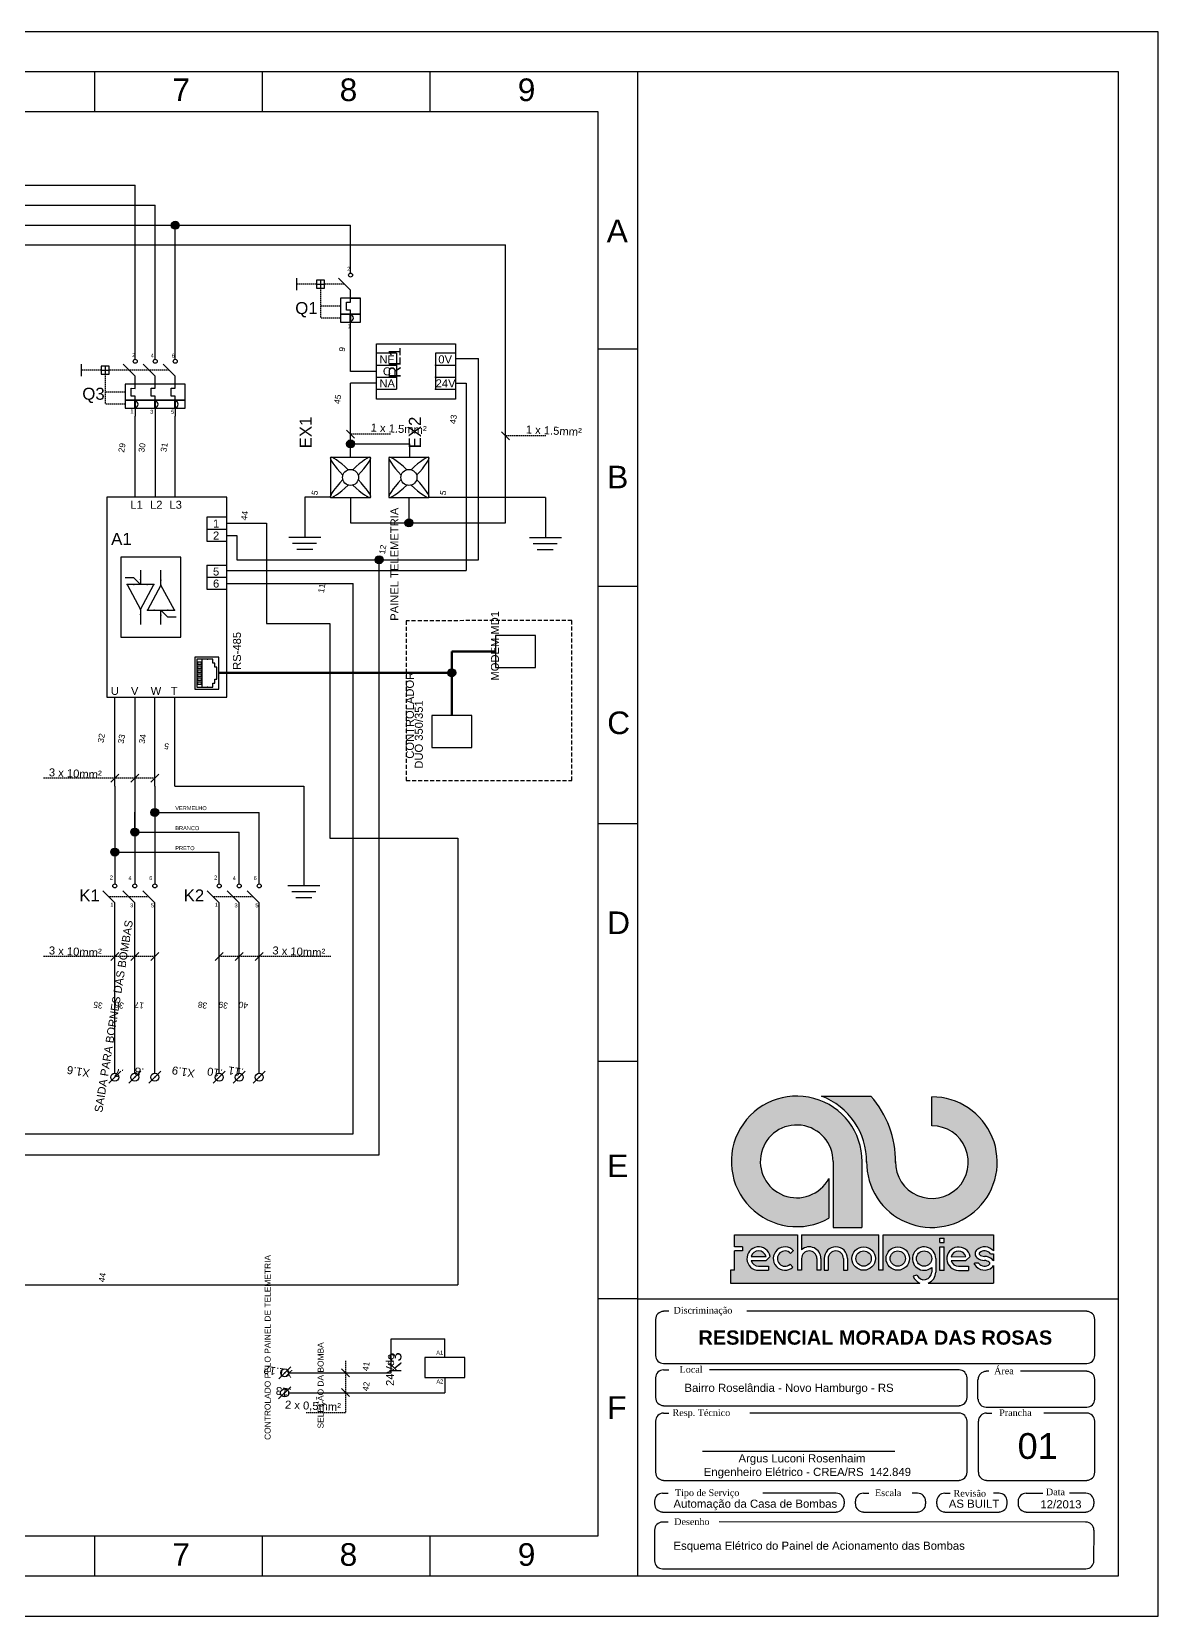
# Model space of a CAD drawing. Header units: millimetres. Extents: x 100 to 940, y 100 to 694.
# Drawn here: x 518 to 940, y 100 to 694 of the extents above; entities that cross this region are included whole.
import ezdxf
from ezdxf.enums import TextEntityAlignment as Align

# ---------------------------------------------------------------- set-up
doc = ezdxf.new("R2010")
doc.units = ezdxf.units.MM
doc.linetypes.add('DASHED', pattern=[0.75, 0.5, -0.25])
doc.layers.add('selo', color=7, linetype='Continuous')
doc.styles.add('Annotative', font='Arial Regular.ttf')
doc.styles.add('Notes', font='Arial Regular.ttf', dxfattribs={"height": 3})
doc.styles.get("Standard").update_dxf_attribs({"font": 'Arial Regular.ttf'})

msp = doc.modelspace()

# ---------------------------------------------------------------- hatches: boundary and pattern name
for points in [[(573.24, 621.39, 1), (570.24, 621.39, 1)], [(638.91, 539.45, 1), (635.91, 539.45, 1)], [(660.8, 509.85, 1), (657.8, 509.85, 1)], [(649.62, 495.99, 1), (646.62, 495.99, 1)], [(676.82, 453.65, 1), (673.82, 453.65, 1)], [(565.6, 401.3, 1), (562.6, 401.3, 1)], [(558.1, 393.94, 1), (555.1, 393.94, 1)], [(550.6, 386.44, 1), (547.6, 386.44, 1)]]:
    msp.add_hatch(color=256).paths.add_polyline_path(points)
at = {"layer": 'selo'}
h = msp.add_hatch(color=256, dxfattribs=at)
h.dxf.hatch_style = 1
h.paths.add_polyline_path([(832.33, 294.98), (813.8, 294.98, -0.314958), (830.72, 270.21, 2.411144), (855.21, 294.7), (855.21, 283.86, -2.45129), (841.58, 270.52, 0.182443)])
h.paths.add_polyline_path([(835.35, 243.04), (806.37, 243.04), (806.37, 237.41, -0.642986), (813.63, 234.09), (813.63, 229.71), (812.12, 229.71), (812.12, 234.09, 1), (806.37, 234.09), (806.37, 229.71), (804.86, 229.71), (804.86, 243.04), (781.24, 243.04), (781.24, 238.48), (784.26, 238.48), (784.26, 236.97), (781.23, 236.97), (781.23, 229.71), (779.69, 229.71), (779.69, 224.92), (850.67, 224.92, -0.214084), (848.15, 227.48), (849.6, 227.91, 0.821242), (855.14, 229.01), (855.14, 230.78, -4.60202), (856.65, 234.09), (856.65, 229.01, -0.309238), (853.85, 224.92), (878.25, 224.92), (878.25, 231.45, -0.100697), (877.78, 230.83, -0.45988), (871.2, 231.81), (871.2, 232.32), (872.69, 232.32, 0.427074), (876.81, 232, 0.410877), (876.82, 232.63, 0.186203), (874.92, 233.36, -0.181325), (872.05, 234.44, -0.458616), (872.04, 237.41, -0.41774), (878.25, 236.93), (878.25, 243.04), (836.89, 243.04), (836.89, 229.71), (835.35, 229.71)])
h.paths.add_polyline_path([(834.02, 234.09, -1), (825.25, 234.09, -1)], flags=16)
h.paths.add_polyline_path([(832.51, 234.09, -1), (826.76, 234.09, -1)], flags=0)
h.paths.add_polyline_path([(846.79, 234.09, -1), (838.03, 234.09, -1)], flags=16)
h.paths.add_polyline_path([(845.28, 234.09, -1), (839.54, 234.09, -1)], flags=0)
h.paths.add_polyline_path([(823.59, 234.09), (823.59, 229.71), (822.08, 229.71), (822.08, 234.09, 1), (816.33, 234.09), (816.33, 229.71), (814.82, 229.71), (814.82, 234.09, -1)], flags=16)
h.paths.add_polyline_path([(858.22, 241.69), (859.76, 241.69), (859.76, 240.17), (858.22, 240.17)], flags=16)
h.paths.add_polyline_path([(858.22, 238.48), (859.76, 238.48), (859.76, 229.67), (858.22, 229.67)], flags=16)
h.paths.add_polyline_path([(869.47, 234.88), (867.94, 233.3), (862.39, 233.3, 0.338023), (865.17, 231.18), (868.91, 231.18), (868.91, 229.67), (865.17, 229.67, -2.123663)], flags=16)
h.paths.add_polyline_path([(862.38, 234.78, -0.767778), (867.94, 234.81)], flags=0)
h.paths.add_polyline_path([(803.38, 237.05), (802.27, 236.02, 2.414214), (802.1, 231.96), (803.12, 230.85, -2.414214)], flags=16)
h.paths.add_polyline_path([(794.59, 234.92), (793.05, 233.34), (787.51, 233.34, 0.338023), (790.28, 231.22), (794.03, 231.22), (794.03, 229.71), (790.28, 229.71, -2.123663)], flags=16)
h.paths.add_polyline_path([(793.05, 234.85), (787.5, 234.82, -0.767778)], flags=0)
h.paths.add_polyline_path([(826.76, 234.09, 1), (832.51, 234.09, 1)], flags=0)
h.paths.add_polyline_path([(845.28, 234.09, 1), (839.54, 234.09, 1)], flags=0)
h.paths.add_polyline_path([(849.39, 234.09, 1), (855.14, 234.09, 1)], flags=17)
h.paths.add_polyline_path([(867.94, 234.81, 0.767778), (862.38, 234.78)], flags=0)
h.paths.add_polyline_path([(874.9, 234.87, -0.181325), (877.77, 233.8, -0.101013), (878.25, 233.18), (878.25, 235.92), (877.13, 235.92, 0.427074), (873.01, 236.24, 0.410877), (873, 235.61, 0.186203)], flags=17)
h.paths.add_polyline_path([(793.05, 234.85, 0.767778), (787.5, 234.82)], flags=0)
h = msp.add_hatch(color=256, dxfattribs=at)
h.dxf.hatch_style = 1
h.paths.add_polyline_path([(816.57, 249.21), (816.57, 264.06, -8.182778), (818.19, 270.43), (818.19, 245.77), (829, 245.77), (829, 270.37, 3.718524)])
h = msp.add_hatch(color=256, dxfattribs=at)
h.dxf.hatch_style = 1
h.paths.add_polyline_path([(787.5, 234.82), (793.05, 234.85, 0.767778)])
h.paths.add_polyline_path([(826.76, 234.09, 1), (832.51, 234.09, 1)])
h.paths.add_polyline_path([(839.54, 234.09, 1), (845.28, 234.09, 1)])
h.paths.add_polyline_path([(862.38, 234.78), (867.94, 234.81, 0.767778)])

# ---------------------------------------------------------------- linework, layer by layer
for p, q in [((541.67, 664), (541.67, 679)), ((604.44, 664), (604.44, 679)), ((667.22, 664), (667.22, 679)), ((745, 115), (745, 679)), ((196.39, 636.39), (556.74, 636.39)), ((556.74, 574.14), (556.74, 636.39)), ((203.89, 628.89), (564.24, 628.89)), ((564.24, 574.14), (564.24, 628.89)), ((211.39, 621.39), (637.41, 621.39)), ((571.74, 574.14), (571.74, 621.39)), ((637.41, 603.46), (637.41, 621.39)), ((218.89, 614.05), (695.52, 614.05)), ((695.52, 509.85), (695.52, 614.05)), ((637.41, 603.46), (637.41, 606.46)), ((637.41, 603.46), (637.41, 606.46)), ((617.16, 601.6), (617.16, 597.1)), ((626.16, 600.85), (626.16, 597.85)), ((637.41, 597.1), (632.91, 601.6)), ((624.66, 599.35), (627.66, 599.35)), ((637.41, 594.1), (637.41, 597.1)), ((637.41, 592.58), (637.41, 594.1)), ((637.41, 594.1), (641.16, 594.1)), ((635.91, 589.6), (635.91, 592.6)), ((635.91, 592.6), (637.41, 592.58)), ((637.41, 589.6), (635.91, 589.6)), ((637.41, 588.1), (637.41, 589.6)), ((637.41, 582.1), (637.41, 585.1)), ((637.41, 566.57), (637.41, 582.1)), ((556.74, 571.14), (556.74, 574.14)), ((564.24, 571.14), (564.24, 574.14)), ((571.74, 571.14), (571.74, 574.14)), ((654.69, 573.49), (647.19, 573.49)), ((654.69, 573.49), (654.69, 559.99)), ((676.78, 573.49), (669.28, 573.49)), ((669.28, 573.49), (669.28, 559.99)), ((676.78, 573.49), (676.78, 559.99)), ((676.78, 571.39), (685.34, 571.39)), ((685.34, 495.99), (685.34, 571.39)), ((745, 575), (730, 575)), ((536.49, 569.28), (536.49, 564.78)), ((543.99, 567.03), (546.99, 567.03)), ((545.49, 568.53), (545.49, 565.53)), ((556.74, 564.78), (552.24, 569.28)), ((556.74, 561.78), (556.74, 564.78)), ((564.24, 564.78), (559.74, 569.28)), ((564.24, 561.78), (564.24, 564.78)), ((571.74, 564.78), (567.24, 569.28)), ((571.74, 561.78), (571.74, 564.78)), ((647.19, 566.57), (637.41, 566.57)), ((647.19, 568.99), (654.69, 568.99)), ((647.19, 564.49), (654.69, 564.49)), ((669.28, 568.99), (676.78, 568.99)), ((669.28, 564.49), (676.78, 564.49)), ((555.24, 557.28), (555.24, 560.28)), ((555.24, 560.28), (556.74, 560.26)), ((556.74, 560.26), (556.74, 561.78)), ((562.74, 557.28), (562.74, 560.28)), ((562.74, 560.28), (564.24, 560.28)), ((564.24, 560.28), (564.24, 561.78)), ((570.24, 557.28), (570.24, 560.28)), ((570.24, 560.28), (571.74, 560.28)), ((571.74, 560.28), (571.74, 561.78)), ((637.41, 534.39), (637.41, 562.26)), ((647.19, 562.26), (637.41, 562.26)), ((647.19, 559.99), (654.69, 559.99)), ((669.28, 559.99), (676.78, 559.99)), ((676.78, 562.15), (680.78, 562.15)), ((680.78, 562.15), (680.78, 491.93)), ((556.74, 557.28), (555.24, 557.28)), ((556.74, 555.78), (556.74, 557.28)), ((556.74, 552.78), (556.74, 549.78)), ((564.24, 557.28), (562.74, 557.28)), ((564.24, 555.78), (564.24, 557.28)), ((564.24, 552.78), (564.24, 549.78)), ((571.74, 557.28), (570.24, 557.28)), ((571.74, 555.78), (571.74, 557.28)), ((571.74, 552.78), (571.74, 549.78)), ((556.74, 519.45), (556.74, 549.78)), ((564.24, 549.78), (564.24, 519.45)), ((571.74, 519.45), (571.74, 549.78)), ((635.91, 544.64), (638.91, 541.64)), ((694.02, 543.93), (697.02, 540.93)), ((637.41, 539.45), (659.44, 539.45)), ((659.44, 539.45), (659.44, 534.39)), ((629.86, 519.49), (620.3, 519.49)), ((620.3, 519.49), (620.3, 504.49)), ((637.41, 519.39), (637.41, 509.85)), ((659.3, 519.39), (659.3, 509.85)), ((710.41, 519.39), (666.8, 519.39)), ((710.41, 519.39), (710.41, 504.39)), ((591.07, 511.95), (583.57, 511.95)), ((583.57, 511.95), (583.57, 502.95)), ((583.57, 507.45), (591.07, 507.45)), ((591.07, 509.76), (605.95, 509.76)), ((591.07, 505.13), (594.79, 505.13)), ((594.79, 505.13), (594.79, 495.99)), ((605.95, 509.76), (605.95, 472.06)), ((637.41, 509.85), (695.52, 509.85)), ((583.57, 502.95), (591.07, 502.95)), ((614.3, 504.49), (626.3, 504.49)), ((615.72, 502.24), (624.72, 502.24)), ((617.24, 499.99), (623.24, 499.99)), ((704.41, 504.39), (716.41, 504.39)), ((705.84, 502.14), (714.84, 502.14)), ((707.35, 499.89), (713.35, 499.89)), ((583.57, 493.95), (591.07, 493.95)), ((583.57, 493.95), (583.57, 484.95)), ((594.79, 495.99), (685.34, 495.99)), ((648.12, 272.98), (648.12, 495.99)), ((556.23, 489.26), (553.01, 489.26)), ((558.72, 486.76), (556.23, 489.26)), ((558.72, 492.14), (558.72, 486.76)), ((566.41, 486.51), (566.41, 492.14)), ((583.57, 489.45), (591.07, 489.45)), ((591.07, 491.93), (680.78, 491.93)), ((591.07, 487.08), (638.34, 487.08)), ((638.34, 280.82), (638.34, 487.08)), ((563.72, 486.76), (553.72, 486.76)), ((553.72, 486.76), (558.72, 477.39)), ((558.72, 477.39), (563.72, 486.76)), ((566.41, 486.51), (561.41, 477.14)), ((571.41, 477.14), (566.41, 486.51)), ((583.57, 484.95), (591.07, 484.95)), ((745, 486), (730, 486)), ((558.72, 477.39), (558.72, 471.76)), ((561.41, 477.14), (571.41, 477.14)), ((566.41, 471.76), (566.41, 477.14)), ((566.41, 477.14), (568.9, 474.65)), ((568.9, 474.65), (572.12, 474.65)), ((605.95, 472.06), (629.66, 472.06)), ((629.66, 472.06), (629.66, 391.69)), ((585.82, 458.7), (579.82, 458.7)), ((579.82, 458.7), (579.82, 448.2)), ((581.82, 448.2), (581.82, 458.7)), ((585.82, 457.2), (585.82, 458.7)), ((586.57, 457.2), (585.82, 457.2)), ((586.57, 455.7), (586.57, 457.2)), ((587.32, 455.7), (586.57, 455.7)), ((587.32, 451.2), (587.32, 455.7)), ((579.82, 448.2), (585.82, 448.2)), ((585.82, 448.2), (585.82, 449.7)), ((585.82, 449.7), (586.57, 449.7)), ((586.57, 449.7), (586.57, 451.2)), ((586.57, 451.2), (587.32, 451.2)), ((549.1, 411.14), (549.1, 444.45)), ((556.6, 444.45), (556.6, 411.14)), ((564.1, 411.14), (564.1, 444.45)), ((571.6, 411.14), (571.6, 444.45)), ((550.6, 415.6), (547.6, 412.6)), ((549.1, 411.14), (549.1, 374.52)), ((558.1, 415.6), (555.1, 412.6)), ((556.6, 411.14), (556.6, 374.52)), ((565.6, 415.6), (562.6, 412.6)), ((564.1, 411.14), (564.1, 374.52)), ((571.6, 411.14), (619.94, 411.14)), ((619.94, 411.14), (619.94, 373.87)), ((556.6, 393.94), (556.6, 401.44)), ((564.1, 401.32), (603.21, 401.32)), ((603.21, 374.52), (603.21, 401.32)), ((556.6, 393.94), (595.71, 393.94)), ((595.71, 374.52), (595.71, 393.94)), ((745, 397), (730, 397)), ((549.1, 386.44), (588.21, 386.44)), ((588.21, 374.52), (588.21, 386.44)), ((629.66, 391.69), (677.61, 391.69)), ((677.61, 391.69), (677.61, 224.23)), ((549.1, 367.39), (544.6, 371.89)), ((556.6, 367.39), (552.1, 371.89)), ((564.1, 367.39), (559.6, 371.89)), ((588.21, 367.39), (583.71, 371.89)), ((595.71, 367.39), (591.21, 371.89)), ((603.21, 367.39), (598.71, 371.89)), ((613.94, 373.87), (625.94, 373.87)), ((615.37, 371.62), (624.37, 371.62)), ((616.88, 369.37), (622.88, 369.37)), ((549.1, 303.53), (549.1, 367.39)), ((556.6, 303.53), (556.6, 367.39)), ((564.1, 303.53), (564.1, 367.39)), ((588.21, 303.53), (588.21, 367.39)), ((595.71, 303.53), (595.71, 367.39)), ((603.21, 303.53), (603.21, 367.39)), ((550.6, 348.86), (547.6, 345.86)), ((558.1, 348.86), (555.1, 345.86)), ((565.6, 348.86), (562.6, 345.86)), ((589.71, 348.86), (586.71, 345.86)), ((597.21, 348.86), (594.21, 345.86)), ((604.71, 348.86), (601.71, 345.86)), ((546.85, 299.78), (551.35, 304.28)), ((554.35, 299.78), (558.85, 304.28)), ((561.85, 299.78), (566.35, 304.28)), ((585.96, 299.78), (590.46, 304.28)), ((593.46, 299.78), (597.96, 304.28)), ((600.96, 299.78), (605.46, 304.28)), ((745, 308), (730, 308)), ((502.63, 280.82), (638.34, 280.82)), ((494.94, 272.98), (648.12, 272.98)), ((442.22, 224.23), (677.61, 224.23)), ((745, 219), (730, 219)), ((652.67, 191.25), (652.67, 203.96)), ((652.67, 203.96), (672.77, 203.96)), ((672.77, 197.04), (672.77, 203.96)), ((610.5, 189.04), (615.06, 193.47)), ((614.28, 191.25), (652.67, 191.25)), ((634.04, 192.75), (637.04, 189.75)), ((610.45, 181.54), (615.01, 185.97)), ((634.04, 185.41), (637.04, 182.41)), ((672.77, 189.54), (672.77, 183.75)), ((614.23, 183.75), (672.77, 183.75)), ((541.67, 115), (541.67, 130)), ((604.44, 115), (604.44, 130)), ((667.22, 115), (667.22, 130))]:
    msp.add_line(p, q)
at = {"linetype": 'DASHED'}
for p, q in [((624.66, 599.35), (617.16, 599.35)), ((626.16, 597.85), (626.16, 586.6)), ((635.16, 599.35), (627.66, 599.35)), ((633.66, 591.1), (626.16, 591.1)), ((633.66, 586.6), (626.16, 586.6)), ((543.99, 567.03), (536.49, 567.03)), ((545.49, 565.53), (545.49, 554.28)), ((569.49, 567.03), (546.99, 567.03)), ((552.99, 558.78), (545.49, 558.78)), ((552.99, 554.28), (545.49, 554.28)), ((652.41, 543.14), (637.41, 543.14)), ((710.52, 542.43), (695.52, 542.43)), ((564.1, 414.1), (522.34, 414.1)), ((561.85, 369.64), (546.85, 369.64)), ((600.96, 369.64), (585.96, 369.64)), ((564.1, 347.36), (522.34, 347.36)), ((629.98, 347.36), (588.21, 347.36)), ((635.54, 195.75), (635.54, 176.25)), ((635.54, 176.25), (620.54, 176.25))]:
    msp.add_line(p, q, dxfattribs=at)
at = {"lineweight": 40}
for p, q in [((637.41, 585.1), (637.41, 588.1)), ((556.74, 552.78), (556.74, 555.78)), ((564.24, 552.78), (564.24, 555.78)), ((571.74, 552.78), (571.74, 555.78))]:
    msp.add_line(p, q, dxfattribs=at)
at = {"lineweight": 50}
for p, q in [((675.32, 437.65), (675.32, 461.57)), ((691.75, 461.57), (675.32, 461.57)), ((588.07, 453.65), (615.26, 453.65)), ((675.32, 453.65), (615.26, 453.65))]:
    msp.add_line(p, q, dxfattribs=at)
for points in [[(100, 100), (940, 100), (940, 693.94), (100, 693.94)], [(150, 679), (925, 679), (925, 115), (150, 115)], [(165, 664), (730, 664), (730, 130), (165, 130)], [(624.66, 597.85), (627.66, 597.85), (627.66, 600.85), (624.66, 600.85)], [(633.66, 588.1), (641.16, 588.1), (641.16, 594.09), (633.66, 594.1)], [(633.66, 585.1), (641.16, 585.1), (641.16, 588.1), (633.66, 588.1)], [(647.19, 576.93), (676.78, 576.93), (676.78, 556.2), (647.19, 556.2)], [(543.99, 565.53), (546.99, 565.53), (546.99, 568.53), (543.99, 568.53)], [(552.99, 555.78), (575.49, 555.78), (575.49, 561.78), (552.99, 561.78)], [(552.99, 552.78), (575.49, 552.78), (575.49, 555.78), (552.99, 555.78)], [(629.91, 519.39), (644.91, 519.39), (644.91, 534.39), (629.91, 534.39)], [(651.8, 519.39), (666.8, 519.39), (666.8, 534.39), (651.8, 534.39)], [(546.07, 444.45), (591.07, 444.45), (591.07, 519.45), (546.07, 519.45)], [(551.32, 466.95), (573.82, 466.95), (573.82, 496.95), (551.32, 496.95)], [(691.75, 455.57), (706.75, 455.57), (706.75, 467.57), (691.75, 467.57)], [(588.07, 447.45), (588.07, 459.45), (579.07, 459.45), (579.07, 447.45)], [(581.53, 456.83), (581.53, 457.58), (580.03, 457.58), (580.03, 456.83)], [(581.53, 455.33), (581.53, 456.08), (580.03, 456.08), (580.03, 455.33)], [(581.53, 455.33), (581.53, 456.08), (580.03, 456.08), (580.03, 455.33)], [(581.53, 453.83), (581.53, 454.58), (580.03, 454.58), (580.03, 453.83)], [(581.53, 453.83), (581.53, 454.58), (580.03, 454.58), (580.03, 453.83)], [(581.53, 453.83), (581.53, 454.58), (580.03, 454.58), (580.03, 453.83)], [(581.53, 452.33), (581.53, 453.08), (580.03, 453.08), (580.03, 452.33)], [(581.53, 452.33), (581.53, 453.08), (580.03, 453.08), (580.03, 452.33)], [(581.53, 452.33), (581.53, 453.08), (580.03, 453.08), (580.03, 452.33)], [(581.53, 452.33), (581.53, 453.08), (580.03, 453.08), (580.03, 452.33)], [(581.53, 450.83), (581.53, 451.58), (580.03, 451.58), (580.03, 450.83)], [(581.53, 450.83), (581.53, 451.58), (580.03, 451.58), (580.03, 450.83)], [(581.53, 450.83), (581.53, 451.58), (580.03, 451.58), (580.03, 450.83)], [(581.53, 449.33), (581.53, 450.08), (580.03, 450.08), (580.03, 449.33)], [(581.53, 449.33), (581.53, 450.08), (580.03, 450.08), (580.03, 449.33)], [(667.82, 425.65), (682.82, 425.65), (682.82, 437.65), (667.82, 437.65)], [(665.27, 189.54), (680.27, 189.54), (680.27, 197.04), (665.27, 197.04)]]:
    msp.add_lwpolyline(points, close=True)
at = {"linetype": 'DASHED', "ltscale": 3}
msp.add_lwpolyline([(658.3, 413.25), (720.31, 413.25), (720.31, 473.25), (658.3, 473.15)], close=True, dxfattribs=at)
for centre, radius in [((571.74, 621.39), 1.5), ((637.41, 602.71), 0.75), ((556.74, 570.39), 0.75), ((564.24, 570.39), 0.75), ((571.74, 570.39), 0.75), ((637.41, 539.45), 1.5), ((637.41, 526.89), 3), ((659.3, 526.89), 3), ((659.3, 509.85), 1.5), ((648.12, 495.99), 1.5), ((675.32, 453.65), 1.5), ((564.1, 401.3), 1.5), ((556.6, 393.94), 1.5), ((549.1, 386.44), 1.5), ((549.1, 373.77), 0.75), ((556.6, 373.77), 0.75), ((564.1, 373.77), 0.75), ((588.21, 373.77), 0.75), ((595.71, 373.77), 0.75), ((603.21, 373.77), 0.75), ((549.1, 302.03), 1.5), ((556.6, 302.03), 1.5), ((564.1, 302.03), 1.5), ((588.21, 302.03), 1.5), ((595.71, 302.03), 1.5), ((603.21, 302.03), 1.5), ((612.78, 191.25), 1.5), ((612.73, 183.75), 1.5)]:
    msp.add_circle(centre, radius)
for centre in [(637.41, 586.6), (556.74, 554.28), (564.24, 554.28), (571.74, 554.28)]:
    msp.add_arc(centre, 1.12, 270, 90)
for centre, major_axis, start_param, end_param in [((637.41, 526.89), (7.5, -7.5), 8.104015, 10.745541), ((637.41, 526.89), (-7.5, -7.5), 1.820829, 4.462356), ((659.3, 526.89), (7.5, -7.5), 8.104015, 10.745541), ((659.3, 526.89), (-7.5, -7.5), 1.820829, 4.462356), ((637.41, 526.89), (-7.5, -7.5), 4.962422, 7.603949), ((637.41, 526.89), (7.5, -7.5), 4.962422, 7.603949), ((659.3, 526.89), (-7.5, -7.5), 4.962422, 7.603949), ((659.3, 526.89), (7.5, -7.5), 4.962422, 7.603949)]:
    msp.add_ellipse(centre, major_axis=major_axis, ratio=0.141421, start_param=start_param, end_param=end_param)
for p in [(647.19, 568.99), (647.19, 564.49), (669.28, 568.99), (669.28, 564.49), (647.19, 559.99), (669.28, 559.99), (558.72, 488.64), (566.41, 488.39), (553.72, 486.76), (556.22, 486.76), (556.22, 486.76), (561.22, 486.76), (561.22, 486.76), (563.72, 486.76), (566.41, 486.51), (558.72, 477.39), (558.72, 475.51), (561.41, 477.14), (563.91, 477.14), (563.91, 477.14), (566.41, 475.26), (568.91, 477.14), (568.91, 477.14), (571.41, 477.14), (581.82, 458.7), (583.82, 458.7), (581.82, 448.2), (583.82, 448.2), (556.6, 302.03), (564.1, 302.03), (595.71, 302.03), (603.21, 302.03), (612.78, 191.25), (612.73, 183.75)]:
    msp.add_point(p)
at = {"layer": 'selo'}
for p, q in [((813.8, 294.98), (832.33, 294.98)), ((855.21, 283.86), (855.21, 294.7)), ((818.19, 270.43), (818.19, 245.77)), ((829, 270.37), (829, 245.77)), ((816.57, 264.06), (816.57, 249.21)), ((818.19, 245.77), (829, 245.77)), ((781.24, 238.48), (781.24, 243.04)), ((781.24, 243.04), (804.86, 243.04)), ((784.26, 238.48), (781.24, 238.48)), ((784.26, 238.48), (784.26, 236.97)), ((804.86, 243.04), (804.86, 229.71)), ((806.37, 243.04), (806.37, 237.41)), ((806.37, 243.04), (835.35, 243.04)), ((835.35, 229.71), (835.35, 243.04)), ((836.89, 243.04), (878.25, 243.04)), ((836.89, 229.71), (836.89, 243.01)), ((858.22, 240.17), (858.22, 241.69)), ((858.22, 241.69), (859.76, 241.69)), ((858.22, 240.17), (859.76, 240.17)), ((858.22, 229.67), (858.22, 238.48)), ((858.22, 238.48), (859.76, 238.48)), ((859.76, 240.17), (859.76, 241.69)), ((859.76, 229.67), (859.76, 238.48)), ((878.25, 243.04), (878.25, 236.93)), ((781.23, 229.71), (781.23, 236.97)), ((784.26, 236.97), (781.23, 236.97)), ((787.5, 234.82), (793.05, 234.85)), ((787.51, 233.34), (793.05, 233.34)), ((793.05, 233.34), (794.59, 234.92)), ((802.1, 231.96), (803.12, 230.85)), ((802.27, 236.02), (803.38, 237.05)), ((806.37, 234.09), (806.37, 229.71)), ((812.12, 234.09), (812.12, 229.71)), ((813.63, 234.09), (813.63, 229.71)), ((814.82, 234.09), (814.82, 229.71)), ((816.33, 234.09), (816.33, 229.71)), ((822.08, 234.09), (822.08, 229.71)), ((823.59, 234.09), (823.59, 229.71)), ((856.65, 234.09), (856.65, 229.01)), ((862.38, 234.78), (867.94, 234.81)), ((862.39, 233.3), (867.94, 233.3)), ((867.94, 233.3), (869.47, 234.88)), ((872.69, 232.32), (871.2, 232.32)), ((871.2, 231.81), (871.2, 232.32)), ((877.13, 235.92), (878.25, 235.92)), ((878.25, 235.92), (878.25, 233.18)), ((781.23, 229.71), (779.69, 229.71)), ((779.69, 229.71), (779.69, 224.92)), ((790.28, 231.22), (794.03, 231.22)), ((790.28, 229.71), (794.03, 229.71)), ((794.03, 231.22), (794.03, 229.71)), ((806.37, 229.71), (804.86, 229.71)), ((813.63, 229.71), (812.12, 229.71)), ((814.82, 229.71), (816.33, 229.71)), ((822.08, 229.71), (823.59, 229.71)), ((830.17, 229.74), (829.63, 229.71)), ((836.89, 229.71), (835.35, 229.71)), ((849.6, 227.91), (848.15, 227.48)), ((855.14, 230.78), (855.14, 229.01)), ((859.76, 229.67), (858.22, 229.67)), ((865.17, 231.18), (868.91, 231.18)), ((865.17, 229.67), (868.91, 229.67)), ((868.91, 231.18), (868.91, 229.67)), ((878.25, 231.45), (878.25, 224.92)), ((779.69, 224.92), (850.67, 224.92)), ((853.85, 224.92), (878.25, 224.92)), ((745, 219), (925, 219)), ((756.69, 214.33), (754.66, 214.33)), ((913.21, 214.33), (785.84, 214.33)), ((751.61, 211.28), (751.61, 197.78)), ((916.26, 197.78), (916.26, 211.28)), ((754.66, 194.73), (913.21, 194.73)), ((754.66, 192.4), (756.69, 192.4)), ((865.35, 192.4), (771.93, 192.4)), ((876.56, 191.84), (875.51, 191.84)), ((913.21, 191.84), (888.36, 191.84)), ((751.61, 189.35), (751.61, 181.99)), ((868.39, 181.99), (868.39, 189.35)), ((872.46, 181.43), (872.46, 188.79)), ((916.26, 181.43), (916.26, 188.79)), ((754.66, 178.94), (865.35, 178.94)), ((875.51, 178.39), (913.21, 178.39)), ((751.61, 173.14), (751.61, 153.98)), ((754.66, 176.19), (756.69, 176.19)), ((865.35, 176.19), (787, 176.19)), ((868.39, 153.98), (868.39, 173.14)), ((872.55, 173.14), (872.55, 153.98)), ((875.6, 176.19), (877.63, 176.19)), ((913.21, 176.19), (897.13, 176.19)), ((916.26, 153.98), (916.26, 173.14)), ((769.31, 161.86), (841.3, 161.86)), ((754.66, 150.93), (865.35, 150.93)), ((875.6, 150.93), (913.21, 150.93)), ((751.26, 143.15), (751.26, 142.13)), ((754.31, 146.2), (756.34, 146.2)), ((819.36, 146.2), (791.92, 146.2)), ((822.41, 142.13), (822.41, 143.15)), ((826.47, 143.15), (826.47, 142.13)), ((829.52, 146.2), (831.56, 146.2)), ((849.85, 146.2), (847.82, 146.2)), ((852.9, 142.13), (852.9, 143.15)), ((856.97, 143.15), (856.97, 142.13)), ((860.01, 146.2), (862.05, 146.2)), ((880.34, 146.2), (878.31, 146.2)), ((883.39, 142.13), (883.39, 143.15)), ((887.46, 143.15), (887.46, 142.13)), ((890.51, 146.2), (896.7, 146.2)), ((912.87, 146.2), (906.79, 146.2)), ((915.92, 142.13), (915.92, 143.15)), ((754.31, 139.08), (819.36, 139.08)), ((829.52, 139.08), (849.85, 139.08)), ((860.01, 139.08), (880.34, 139.08)), ((890.51, 139.08), (912.87, 139.08)), ((751.26, 132.31), (751.26, 120.82)), ((754.31, 135.36), (756.34, 135.36)), ((912.72, 135.31), (775.47, 135.36)), ((915.89, 120.81), (915.94, 132.31)), ((754.31, 117.82), (912.89, 117.82))]:
    msp.add_line(p, q, dxfattribs=at)
msp.add_lwpolyline([(745, 115), (745, 219), (925, 219), (925, 115)], close=True, dxfattribs=at)
for centre, radius in [((829.63, 234.09), 4.38), ((842.41, 234.09), 4.38), ((829.63, 234.09), 2.87), ((842.41, 234.09), 2.87), ((852.26, 234.09), 2.87)]:
    msp.add_circle(centre, radius, dxfattribs=at)
for centre, radius, start, end in [((804.54, 270.51), 24.47, 359.67995, 299.47158), ((804.56, 270.5), 26.17, 359.37989, 69.30885), ((855.19, 270.24), 24.47, 179.36588, 89.95278), ((804.56, 270.5), 37.02, 359.35419, 41.3911), ((804.55, 270.5), 13.64, 359.69791, 331.82812), ((855.21, 270.23), 13.63, 178.81377, 90), ((790.28, 234.09), 4.38, 10.86006, 270), ((800.16, 234.08), 4.38, 42.62208, 312.62208), ((809.24, 234.09), 4.38, 0, 130.96179), ((819.2, 234.09), 4.38, 0, 180), ((852.26, 234.09), 4.38, 0, 310.96179), ((865.17, 234.05), 4.38, 10.86006, 270), ((874.91, 234.1), 4.38, 40.22623, 130.91522), ((790.28, 234.09), 2.87, 15.26166, 165.32676), ((790.28, 234.09), 2.87, 195.29423, 270), ((800.16, 234.08), 2.87, 42.62208, 312.62208), ((809.24, 234.09), 2.87, 0, 180), ((819.2, 234.09), 2.87, 0, 180), ((865.17, 234.05), 2.87, 15.26166, 165.32676), ((865.17, 234.05), 2.87, 195.29423, 270), ((874.91, 234.14), 4.38, 212.12828, 310.91522), ((873.33, 235.92), 1.96, 130.76197, 229.30976), ((874.91, 237.73), 4.37, 229.01082, 270.04177), ((874.91, 234.13), 2.86, 219.28503, 311.78937), ((873.33, 235.92), 0.45, 127.13552, 232.25915), ((874.9, 237.7), 2.82, 227.77573, 270.15365), ((874.91, 234.11), 2.86, 39.28503, 131.78937), ((874.91, 230.51), 4.37, 49.01082, 90.04177), ((874.92, 230.54), 2.82, 47.77573, 90.15365), ((876.49, 232.32), 0.45, 307.13552, 52.25915), ((876.49, 232.32), 1.96, 26.23751, 49.30976), ((852.26, 229.01), 4.38, 200.39961, 248.7344), ((852.26, 229.01), 2.87, 202.42288, 0), ((852.26, 229.01), 4.38, 291.2656, 0), ((876.49, 232.32), 1.96, 310.76197, 333.76249), ((754.66, 211.28), 3, 90, 180), ((913.21, 211.28), 3, 0, 90), ((754.66, 197.78), 3, 180, 270), ((913.21, 197.78), 3, 270, 0), ((754.66, 189.35), 3, 90, 180), ((865.35, 189.35), 3, 0, 90), ((875.51, 188.79), 3, 90, 180), ((913.21, 188.79), 3, 0, 90), ((754.66, 181.99), 3, 180, 270), ((865.35, 181.99), 3, 270, 0), ((875.51, 181.43), 3, 180, 270), ((913.21, 181.43), 3, 270, 0), ((754.66, 173.14), 3, 90, 180), ((865.35, 173.14), 3, 0, 90), ((875.6, 173.14), 3, 90, 180), ((913.21, 173.14), 3, 0, 90), ((754.66, 153.98), 3, 180, 270), ((865.35, 153.98), 3, 270, 0), ((875.6, 153.98), 3, 180, 270), ((913.21, 153.98), 3, 270, 0), ((754.31, 143.15), 3, 90, 180), ((819.36, 143.15), 3, 0, 90), ((829.52, 143.15), 3, 90, 180), ((849.85, 143.15), 3, 0, 90), ((860.01, 143.15), 3, 90, 180), ((880.34, 143.15), 3, 0, 90), ((890.51, 143.15), 3, 90, 180), ((912.87, 143.15), 3, 0, 90), ((754.31, 142.13), 3, 180, 270), ((819.36, 142.13), 3, 270, 0), ((829.52, 142.13), 3, 180, 270), ((849.85, 142.13), 3, 270, 0), ((860.01, 142.13), 3, 180, 270), ((880.34, 142.13), 3, 270, 0), ((890.51, 142.13), 3, 180, 270), ((912.87, 142.13), 3, 270, 0), ((754.31, 132.31), 3, 90, 180), ((912.89, 132.31), 3, 0, 90), ((754.31, 120.82), 3, 180, 270), ((912.89, 120.82), 3, 270, 0)]:
    msp.add_arc(centre, radius, start, end, dxfattribs=at)

# ---------------------------------------------------------------- texts
for s, height, style, p in [('7', 8.48, 'Notes', (570.69, 667.93)), ('8', 8.48, 'Notes', (633.34, 667.93)), ('9', 8.48, 'Notes', (700.07, 667.93)), ('A', 8.48, 'Notes', (733.39, 615.03)), ('2', 1.5, 'Notes', (636.16, 604.31)), ('Q1', 4.5, 'Notes', (616.7, 588.09)), ('1', 1.5, 'Notes', (636.38, 582.81)), ('2', 1.5, 'Notes', (555.6, 571.98)), ('4', 1.5, 'Notes', (562.56, 571.77)), ('6', 1.5, 'Notes', (570.38, 571.77)), ('NF', 3, 'Notes', (648.22, 569.63)), ('0V', 3, 'Notes', (670.3, 569.63)), ('C', 3, 'Notes', (649.52, 565.13)), ('Q3', 4.5, 'Notes', (536.93, 555.98)), ('NA', 3, 'Notes', (648.22, 560.63)), ('24V', 3, 'Notes', (669.3, 560.63)), ('1', 1.5, 'Notes', (554.95, 550.9)), ('3', 1.5, 'Notes', (562.36, 550.71)), ('5', 1.5, 'Notes', (570.19, 550.71)), ('B', 8.48, 'Notes', (733.57, 522.79)), ('L1', 3, 'Notes', (554.9, 515.13)), ('L2', 3, 'Notes', (562.3, 515.13)), ('L3', 3, 'Notes', (569.58, 515.13)), ('1', 3, 'Notes', (585.9, 508.09)), ('A1', 4.5, 'Notes', (547.74, 501.59)), ('2', 3, 'Notes', (585.9, 503.59)), ('5', 3, 'Notes', (585.9, 490.09)), ('6', 3, 'Notes', (585.9, 485.59)), ('U', 3, 'Notes', (547.62, 445.37)), ('V', 3, 'Notes', (555.15, 445.37)), ('W', 3, 'Notes', (562.55, 445.37)), ('T', 3, 'Notes', (570.05, 445.37)), ('C', 8.48, 'Notes', (733.57, 430.66)), ('VERMELHO', 1.5, 'Annotative', (571.77, 402.17)), ('BRANCO', 1.5, 'Annotative', (571.77, 394.67)), ('PRETO', 1.5, 'Annotative', (571.77, 387.17)), ('2', 1.5, 'Notes', (547.23, 376.16)), ('4', 1.5, 'Notes', (554.19, 375.94)), ('6', 1.5, 'Notes', (562.01, 375.94)), ('2', 1.5, 'Notes', (586.34, 376.16)), ('4', 1.5, 'Notes', (593.29, 375.94)), ('6', 1.5, 'Notes', (601.12, 375.94)), ('K1', 4.5, 'Notes', (535.79, 367.95)), ('K2', 4.5, 'Notes', (574.9, 367.95)), ('1', 1.5, 'Notes', (547.42, 365.94)), ('3', 1.5, 'Notes', (554.84, 365.74)), ('5', 1.5, 'Notes', (562.66, 365.74)), ('1', 1.5, 'Notes', (586.53, 365.94)), ('3', 1.5, 'Notes', (593.95, 365.74)), ('5', 1.5, 'Notes', (601.77, 365.74)), ('D', 8.48, 'Notes', (733.57, 355.71)), ('E', 8.48, 'Notes', (733.57, 264.61)), ('A1', 1.5, 'Notes', (669.53, 198.1)), ('A2', 1.5, 'Notes', (669.59, 187.26)), ('F', 8.48, 'Notes', (733.57, 174.01)), ('7', 8.48, 'Notes', (570.69, 118.93)), ('8', 8.48, 'Notes', (633.34, 118.93)), ('9', 8.48, 'Notes', (700.07, 118.93))]:
    msp.add_text(s, height=height, dxfattribs=dict(style=style)).set_placement(p)
at = {"style": 'Notes'}
for s, height, rotation, p in [('9', 2.25, 80.89904, (635.36, 574.68)), ('45', 2.25, 80.89904, (633.68, 556.01)), ('43', 2.25, 80.89904, (677.03, 548.49)), ('29', 2.25, 80.89904, (552.87, 537.83)), ('30', 2.25, 80.89904, (560.4, 537.85)), ('31', 2.25, 80.89904, (568.7, 537.98)), ('5', 2.25, 80.89904, (625.11, 520.94)), ('5', 2.25, 80.89904, (673.2, 520.94)), ('44', 2.25, 80.89904, (598.78, 512.37)), ('12', 2.25, 80.89904, (650.57, 499.71)), ('11', 2.25, 80.89904, (627.71, 485.19)), ('32', 2.25, 80.89904, (545.16, 429.01)), ('33', 2.25, 80.89904, (552.7, 428.68)), ('34', 2.25, 80.89904, (560.57, 428.68)), ('5', 2.25, 170.89904, (568.68, 427.23)), ('SAIDA PARA BORNES DAS BOMBAS', 3, 80.89904, (550.15, 324.66)), ('35', 2.25, 170.89904, (542.99, 330.18)), ('36', 2.25, 170.89904, (550.92, 330.18)), ('17', 2.25, 170.89904, (558.43, 330.18)), ('38', 2.25, 170.89904, (582.15, 330.18)), ('39', 2.25, 170.89904, (589.9, 330.18)), ('40', 2.25, 170.89904, (597.43, 330.18)), ('X1.6', 3, 170.89904, (535.7, 305.66)), ('.7', 3, 170.89904, (550.91, 305.05)), ('.8', 3, 170.89904, (558.5, 305.54)), ('X1.9', 3, 170.89904, (575.04, 305.53)), ('.10', 3, 170.89904, (586.86, 305.32)), ('.11', 3, 170.89904, (594.72, 305.68)), ('44', 2.25, 80.89904, (545.52, 226.84)), ('X1.12', 3, 170.89904, (610.45, 193.16)), ('41', 2.25, 80.89904, (644.33, 193.51)), ('.13', 3, 170.89904, (612.53, 185.66)), ('42', 2.25, 80.89904, (644.33, 186))]:
    msp.add_text(s, height=height, rotation=rotation, dxfattribs=at).set_placement(p, align=Align.CENTER)
for s, height, rotation, p in [('RL1', 4.5, 90, (656.19, 564.11)), ('EX1', 4.5, 90, (622.81, 537.78)), ('1 x 1.5mm²', 3, 357.27678, (644.91, 544.1)), ('EX2', 4.5, 90, (663.75, 537.78)), ('1 x 1.5mm²', 3, 357.27678, (703.02, 543.39)), ('PAINEL TELEMETRIA', 3, 90, (655.36, 473.15)), ('MODEM MD1', 3, 90, (693.01, 450.72)), ('RS-485', 3, 90, (596.36, 454.74)), ('CONTROLADOR', 3, 90, (661.13, 421.43)), ('DUO 350/351', 3, 90, (664.49, 417.7)), ('3 x 10mm²', 3, 357.27678, (524.35, 414.87)), ('3 x 10mm²', 3, 357.27678, (524.35, 348.13)), ('3 x 10mm²', 3, 357.27678, (608.08, 348.13)), ('CONTROLADO PELO PAINEL DE TELEMETRIA', 2.25, 90, (607.46, 166.11)), ('SELEÇÃO DA BOMBA', 2.25, 90, (627.31, 170.4)), ('24Vdc', 3, 90, (653.72, 186.34)), ('K3', 4.5, 90, (656.47, 191.28)), ('2 x 0,5mm²', 3, 357.27678, (612.81, 177.89))]:
    msp.add_text(s, height=height, rotation=rotation, dxfattribs=at).set_placement(p)
at = {"layer": 'selo', "attachment_point": 1}
for s, insert, char_height, width in [('\\FTIMES.TTF;Discriminação', (758.42, 215.97), 2.5, 101.64), ('\\FTIMES.TTF;Local', (760.69, 193.8), 2.5, 81.312), ('\\FTIMES.TTF;Área', (878.5, 193.24), 2.5, 81.312), ('\\FTIMES.TTF;Resp. Técnico', (758.04, 177.58), 2.5, 101.64), ('\\FTIMES.TTF;Prancha', (880.4, 177.58), 2.5, 101.64), ('01', (887.31, 168.67), 9.667, 225.5527), ('Automação da Casa de Bombas', (758.38, 143.74), 3.0492, 71.148), ('\\FTIMES.TTF;Tipo de Serviço', (758.94, 147.56), 2.5, 101.64), ('\\FTIMES.TTF;Escala', (833.89, 147.56), 2.5, 40.656), ('AS BUILT', (861.52, 143.74), 3.049, 71.148), ('{\\Ftimes.ttf|c0;Revisão}', (863.3, 147.37), 2.5, 101.64), ('12/2013', (895.83, 143.51), 3.049, 71.148), ('\\FTIMES.TTF;Data', (897.92, 147.87), 2.5, 40.656), ('{\\Ftimes.ttf|c0;Desenho}', (758.66, 136.72), 2.5, 101.64), ('Esquema Elétrico do Painel de Acionamento das Bombas', (758.38, 127.99), 3.0492, 152.284)]:
    msp.add_mtext(s, dxfattribs=dict(at, insert=insert, char_height=char_height, width=width))
for s, insert, char_height in [('{\\fArial|b1|i0|c0|p34;RESIDENCIAL MORADA DAS ROSAS}', (767.75, 207.15), 5.3361), ('Bairro Roselândia - Novo Hamburgo - RS', (762.51, 187.18), 3.0492), ('           Argus Luconi Rosenhaim\\PEngenheiro Elétrico - CREA/RS  142.849', (769.72, 160.73), 3.0492)]:
    msp.add_mtext(s, dxfattribs=dict(at, insert=insert, char_height=char_height))

doc.saveas('drawing.dxf')
